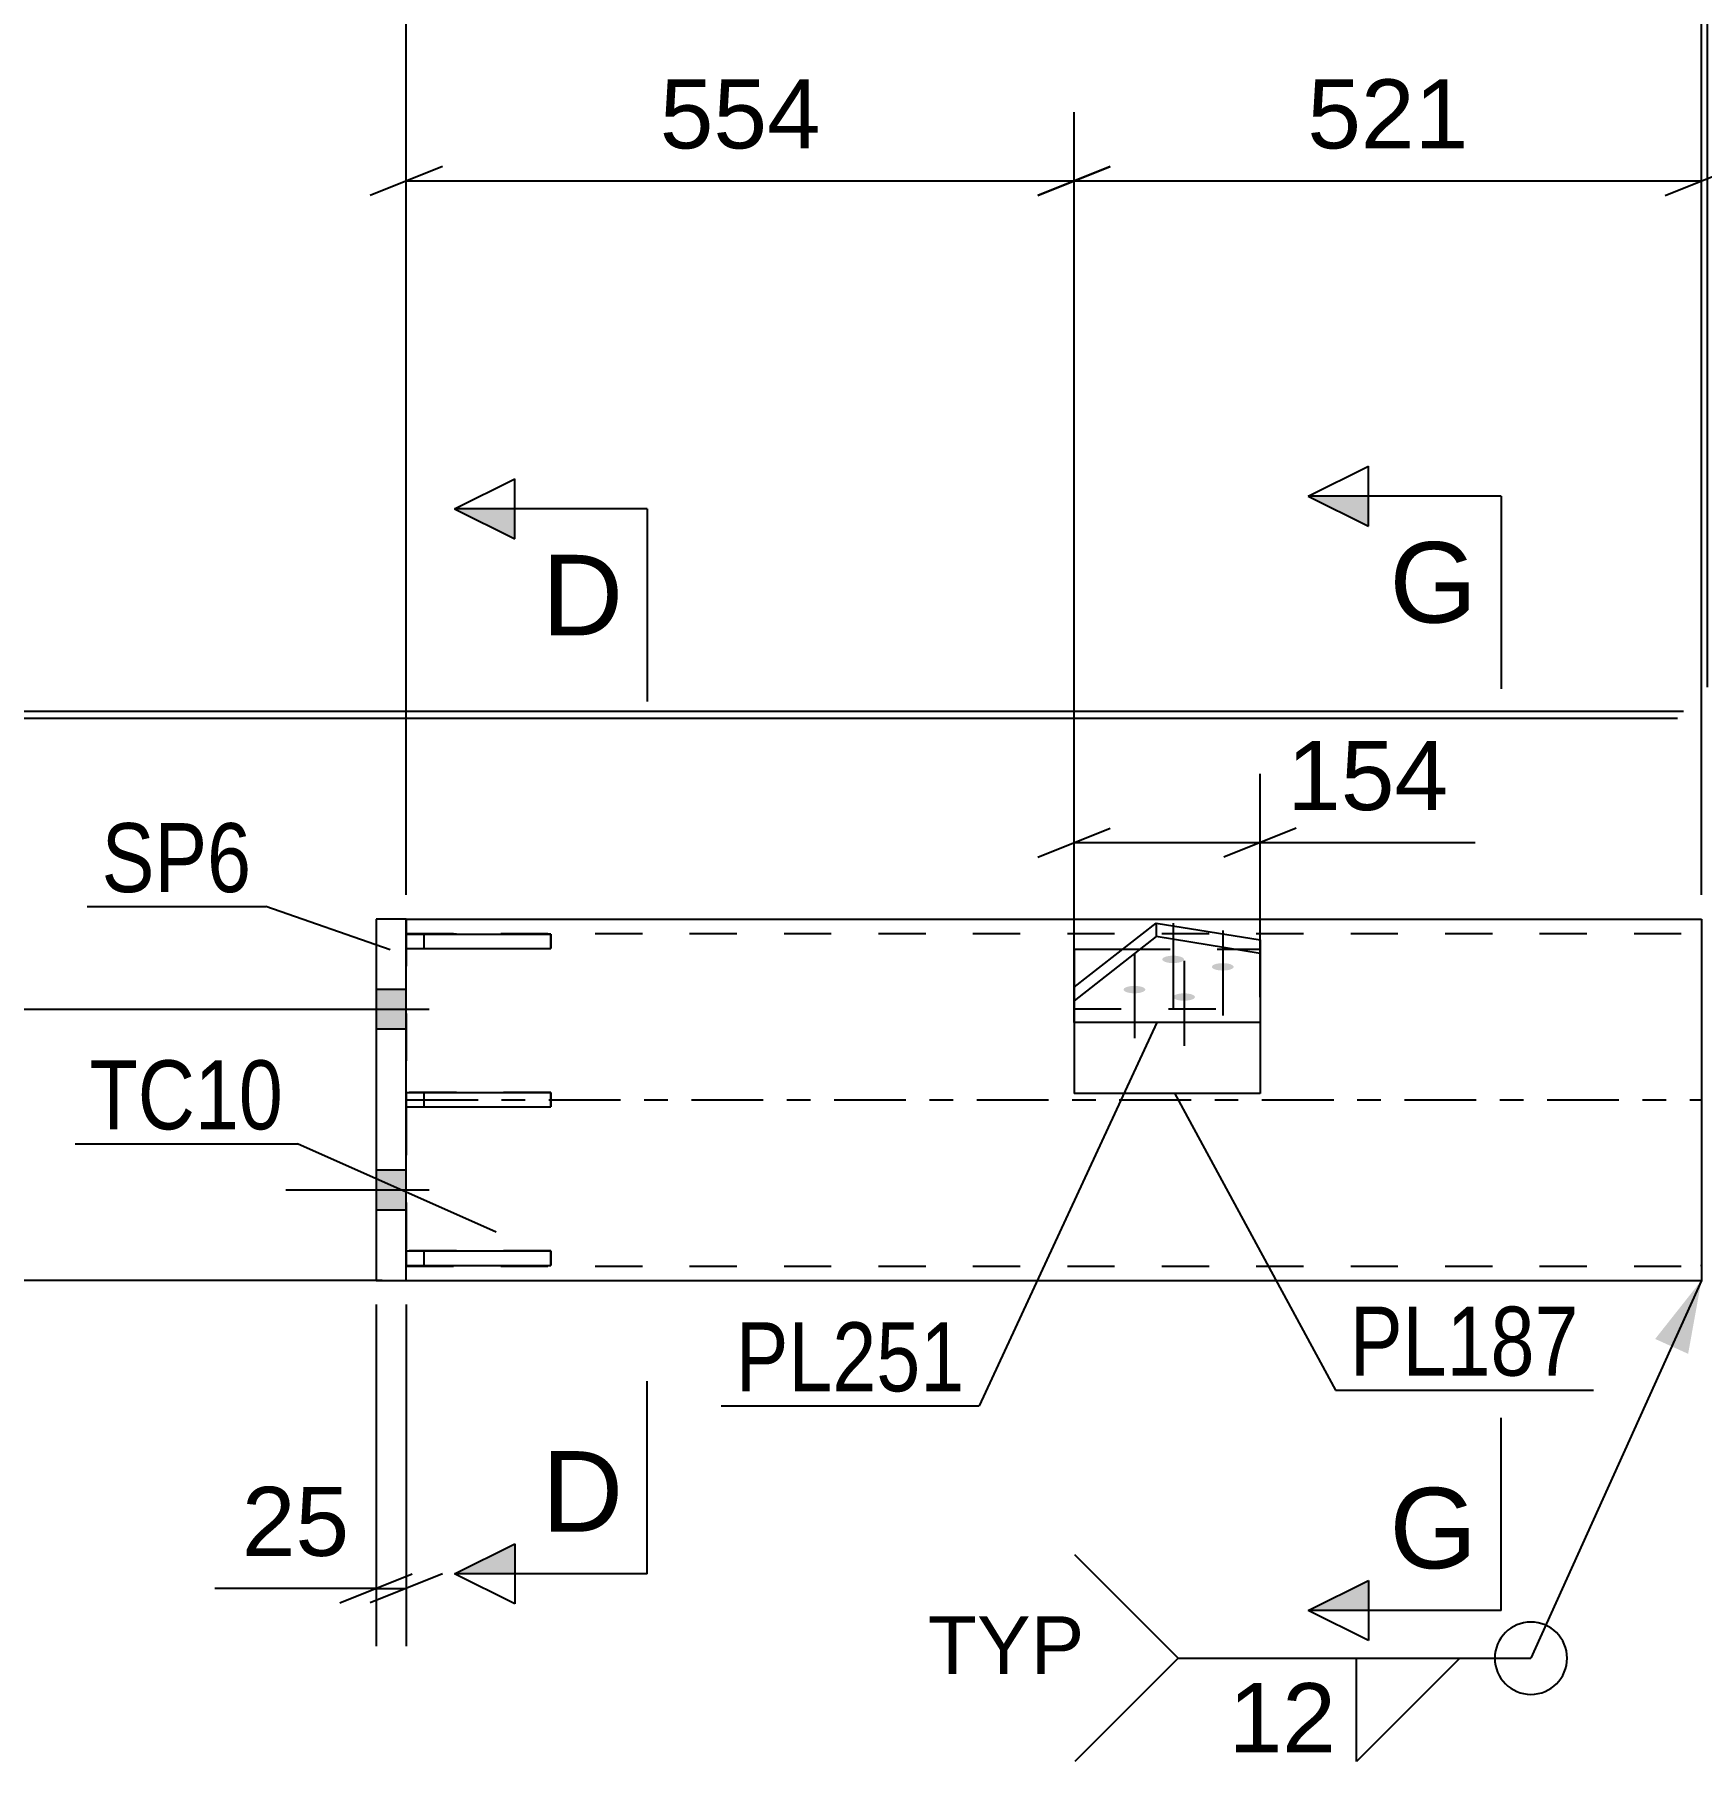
# Model space of a CAD drawing. Header units: millimetres. Extents: x 0 to 841, y 0 to 594.
# Drawn here: x 62 to 131.2, y 483.3 to 555 of the extents above; entities that cross this region are included whole.
import ezdxf

# ---------------------------------------------------------------- set-up
doc = ezdxf.new("R2010")
doc.units = ezdxf.units.MM
doc.linetypes.add('DXK_LINE_DOT2', pattern=[3.9198, 1.9599, -1.9599])
doc.linetypes.add('DXK_LINE_DOT3', pattern=[5.9187, 2.979, -0.9799, 0.9799, -0.9799])
doc.styles.add('Arial', font='ARIAL.TTF', dxfattribs={"height": 0.2})
doc.styles.add('Arial Narrow', font='ARIALN.TTF', dxfattribs={"height": 0.2})

# ---------------------------------------------------------------- blocks, each defined once
blk = doc.blocks.new('Part-284856987-2573 - 2568')
at = {"color": 7, "linetype": 'DXK_LINE_DOT2'}
for p, q in [((83.434, 517.651), (77.434, 517.651)), ((77.434, 517.651), (77.434, 517.051)), ((78.184, 517.051), (78.184, 517.651)), ((83.434, 517.051), (83.434, 517.651)), ((77.434, 517.051), (83.434, 517.051))]:
    blk.add_line(p, q, dxfattribs=at)
blk = doc.blocks.new('Part-284856987-2590 - 2568')
at = {"color": 2, "linetype": 'Continuous'}
for p, q in [((77.434, 518.275), (131.184, 518.275)), ((131.184, 518.275), (131.184, 517.075)), ((131.184, 517.075), (131.184, 503.275)), ((77.434, 503.275), (131.184, 503.275))]:
    blk.add_line(p, q, dxfattribs=at)
at = {"color": 7, "linetype": 'DXK_LINE_DOT2'}
for p, q in [((77.434, 518.275), (77.434, 503.275)), ((77.434, 517.675), (131.184, 517.675)), ((131.184, 518.184), (131.184, 517.075)), ((131.184, 503.875), (131.184, 503.921)), ((77.434, 503.875), (131.184, 503.875))]:
    blk.add_line(p, q, dxfattribs=at)
at = {"color": 7, "linetype": 'DXK_LINE_DOT3'}
blk.add_line((77.434, 510.775), (131.184, 510.775), dxfattribs=at)
blk = doc.blocks.new('Part-284856987-2600 - 2568')
at = {"color": 2, "linetype": 'Continuous'}
for p, q in [((76.184, 518.275), (76.184, 503.275)), ((77.434, 518.275), (76.184, 518.275)), ((77.434, 503.275), (77.434, 518.275)), ((76.184, 503.275), (77.434, 503.275))]:
    blk.add_line(p, q, dxfattribs=at)
blk = doc.blocks.new('Part-284856987-2679 - 2568')
at = {"color": 7, "linetype": 'DXK_LINE_DOT2'}
for p, q in [((83.434, 504.501), (77.434, 504.501)), ((77.434, 504.501), (77.434, 503.901)), ((77.434, 503.901), (83.434, 503.901)), ((78.184, 503.901), (78.184, 504.501)), ((83.434, 503.901), (83.434, 504.501))]:
    blk.add_line(p, q, dxfattribs=at)
blk = doc.blocks.new('Part-284856987-2680 - 2568')
at = {"color": 7, "linetype": 'DXK_LINE_DOT2'}
for p, q in [((83.434, 511.076), (77.434, 511.076)), ((77.434, 511.076), (77.434, 510.476)), ((78.184, 510.476), (78.184, 511.076)), ((83.434, 510.476), (83.434, 511.076)), ((77.434, 510.476), (83.434, 510.476))]:
    blk.add_line(p, q, dxfattribs=at)
blk = doc.blocks.new('Part-284856987-2673 - 2568')
at = {"color": 2, "linetype": 'Continuous'}
for p, q in [((77.434, 511.076), (83.434, 511.076)), ((77.434, 511.076), (77.434, 510.476)), ((83.434, 511.076), (83.434, 510.476)), ((77.434, 510.476), (83.434, 510.476))]:
    blk.add_line(p, q, dxfattribs=at)
at = {"color": 7, "linetype": 'DXK_LINE_DOT2'}
blk.add_line((78.184, 510.476), (78.184, 511.076), dxfattribs=at)
blk = doc.blocks.new('Bolt-284856987-2743 - 2568')
at = {"linetype": 'Continuous'}
for points in [[(109.26, 516.756), (109.354, 516.752), (109.443, 516.742), (109.524, 516.726), (109.594, 516.705), (109.65, 516.679), (109.688, 516.649), (109.708, 516.618), (109.708, 516.586), (109.688, 516.554), (109.65, 516.525), (109.594, 516.499), (109.524, 516.477), (109.443, 516.461), (109.354, 516.451), (109.26, 516.448), (109.166, 516.451), (109.077, 516.461), (108.995, 516.477), (108.926, 516.499), (108.87, 516.525), (108.832, 516.554), (108.812, 516.586), (108.812, 516.618), (108.832, 516.649), (108.87, 516.679), (108.926, 516.705), (108.995, 516.726), (109.077, 516.742), (109.166, 516.752)], [(111.321, 516.447), (111.414, 516.443), (111.504, 516.433), (111.585, 516.417), (111.655, 516.396), (111.71, 516.37), (111.749, 516.34), (111.768, 516.309), (111.768, 516.277), (111.749, 516.245), (111.71, 516.216), (111.655, 516.19), (111.585, 516.168), (111.504, 516.152), (111.414, 516.142), (111.321, 516.139), (111.227, 516.142), (111.138, 516.152), (111.056, 516.168), (110.986, 516.19), (110.931, 516.216), (110.893, 516.245), (110.873, 516.277), (110.873, 516.309), (110.893, 516.34), (110.931, 516.37), (110.986, 516.396), (111.056, 516.417), (111.138, 516.433), (111.227, 516.443)], [(107.654, 515.503), (107.747, 515.499), (107.837, 515.489), (107.918, 515.473), (107.988, 515.452), (108.043, 515.426), (108.082, 515.396), (108.101, 515.365), (108.101, 515.333), (108.082, 515.301), (108.043, 515.272), (107.988, 515.246), (107.918, 515.224), (107.837, 515.208), (107.747, 515.198), (107.654, 515.195), (107.56, 515.198), (107.471, 515.208), (107.389, 515.224), (107.319, 515.246), (107.264, 515.272), (107.226, 515.301), (107.206, 515.333), (107.206, 515.365), (107.226, 515.396), (107.264, 515.426), (107.319, 515.452), (107.389, 515.473), (107.471, 515.489), (107.56, 515.499)], [(109.714, 515.193), (109.808, 515.19), (109.897, 515.18), (109.979, 515.164), (110.049, 515.143), (110.104, 515.117), (110.142, 515.087), (110.162, 515.056), (110.162, 515.023), (110.142, 514.992), (110.104, 514.963), (110.049, 514.937), (109.979, 514.915), (109.897, 514.899), (109.808, 514.889), (109.714, 514.886), (109.621, 514.889), (109.531, 514.899), (109.45, 514.915), (109.38, 514.937), (109.324, 514.963), (109.286, 514.992), (109.267, 515.023), (109.267, 515.056), (109.286, 515.087), (109.324, 515.117), (109.38, 515.143), (109.45, 515.164), (109.531, 515.18), (109.621, 515.19)]]:
    blk.add_hatch(color=1, dxfattribs=at).paths.add_polyline_path(points)
at = {"color": 1, "linetype": 'Continuous'}
for p, q in [((109.26, 518.105), (109.26, 514.581)), ((111.321, 517.796), (111.321, 514.272)), ((107.654, 516.852), (107.654, 513.328)), ((109.714, 516.543), (109.714, 513.019))]:
    blk.add_line(p, q, dxfattribs=at)
blk = doc.blocks.new('Bolt-284856987-2747 - 2568')
at = {"linetype": 'Continuous'}
for points in [[(76.184, 515.35), (76.184, 513.7), (77.434, 513.7), (77.434, 515.35)], [(76.184, 515.35), (76.184, 513.7), (77.434, 513.7), (77.434, 515.35)], [(76.184, 507.85), (76.184, 506.2), (77.434, 506.2), (77.434, 507.85)], [(76.184, 507.85), (76.184, 506.2), (77.434, 506.2), (77.434, 507.85)]]:
    blk.add_hatch(color=1, dxfattribs=at).paths.add_polyline_path(points)
at = {"color": 1, "linetype": 'Continuous'}
for p, q in [((77.434, 515.35), (76.184, 515.35)), ((77.434, 515.35), (76.184, 515.35)), ((78.384, 514.525), (72.434, 514.525)), ((78.384, 514.525), (72.434, 514.525)), ((77.434, 513.7), (76.184, 513.7)), ((77.434, 513.7), (76.184, 513.7)), ((77.434, 507.85), (76.184, 507.85)), ((77.434, 507.85), (76.184, 507.85)), ((78.384, 507.025), (72.434, 507.025)), ((78.384, 507.025), (72.434, 507.025)), ((77.434, 506.2), (76.184, 506.2)), ((77.434, 506.2), (76.184, 506.2))]:
    blk.add_line(p, q, dxfattribs=at)
blk = doc.blocks.new('Part-284856987-2754 - 2568')
at = {"color": 2, "linetype": 'Continuous'}
for p, q in [((105.147, 515.448), (108.561, 518.111)), ((108.561, 517.547), (105.147, 514.884)), ((108.561, 518.111), (112.868, 517.414)), ((108.561, 518.111), (108.561, 517.547)), ((112.868, 516.851), (108.561, 517.547)), ((112.868, 517.414), (112.868, 513.982)), ((105.147, 513.982), (105.147, 515.448)), ((112.868, 513.982), (105.147, 513.982))]:
    blk.add_line(p, q, dxfattribs=at)
at = {"color": 7, "linetype": 'DXK_LINE_DOT2'}
blk.add_line((105.147, 514.546), (112.868, 514.546), dxfattribs=at)
blk = doc.blocks.new('Part-284856987-2801 - 2568')
at = {"color": 2, "linetype": 'Continuous'}
for p, q in [((77.434, 504.501), (83.434, 504.501)), ((77.434, 504.501), (77.434, 503.901)), ((77.434, 503.901), (83.434, 503.901)), ((83.434, 504.501), (83.434, 503.901))]:
    blk.add_line(p, q, dxfattribs=at)
at = {"color": 7, "linetype": 'DXK_LINE_DOT2'}
blk.add_line((78.184, 503.901), (78.184, 504.501), dxfattribs=at)
blk = doc.blocks.new('Part-284856987-2802 - 2568')
at = {"color": 2, "linetype": 'Continuous'}
for p, q in [((77.434, 517.651), (83.434, 517.651)), ((77.434, 517.651), (77.434, 517.051)), ((83.434, 517.651), (83.434, 517.051)), ((77.434, 517.051), (83.434, 517.051))]:
    blk.add_line(p, q, dxfattribs=at)
at = {"color": 7, "linetype": 'DXK_LINE_DOT2'}
blk.add_line((78.184, 517.051), (78.184, 517.651), dxfattribs=at)
blk = doc.blocks.new('Part-284856987-2811 - 2568')
at = {"color": 2, "linetype": 'Continuous'}
for p, q in [((105.147, 517.03), (107.175, 517.03)), ((105.147, 517.03), (105.147, 515.448)), ((105.147, 513.982), (105.147, 511.03)), ((112.868, 513.982), (112.868, 511.03)), ((112.868, 511.03), (105.147, 511.03))]:
    blk.add_line(p, q, dxfattribs=at)
at = {"color": 7, "linetype": 'DXK_LINE_DOT2'}
for p, q in [((107.175, 517.03), (112.868, 517.03)), ((112.868, 517.03), (112.868, 513.982)), ((105.147, 515.448), (105.147, 513.982))]:
    blk.add_line(p, q, dxfattribs=at)
blk = doc.blocks.new('StraightDimension-284856987-2828 - 2568')
at = {"color": 7, "linetype": 'Continuous'}
for p, q in [((77.434, 519.275), (77.434, 551.761)), ((105.147, 515.03), (105.147, 551.761)), ((78.934, 549.511), (75.934, 548.311)), ((103.647, 548.311), (106.647, 549.511)), ((77.434, 548.911), (105.147, 548.911))]:
    blk.add_line(p, q, dxfattribs=at)
at = {"color": 0}
blk.add_wipeout([(95.226, 549.661), (95.226, 553.861), (87.355, 553.861), (87.355, 549.661)], dxfattribs=at)
at = {"color": 3, "style": 'Arial'}
blk.add_text('554', height=2.8652, dxfattribs=at).set_placement((87.955, 550.261))
blk = doc.blocks.new('StraightDimension-284856987-2856 - 2568')
at = {"color": 7, "linetype": 'Continuous'}
for p, q in [((131.184, 519.275), (131.184, 579.975)), ((181.184, 519.275), (181.184, 579.975)), ((132.684, 577.725), (129.684, 576.525)), ((179.684, 576.525), (182.684, 577.725)), ((131.184, 577.125), (181.184, 577.125))]:
    blk.add_line(p, q, dxfattribs=at)
at = {"color": 0}
blk.add_wipeout([(161.231, 577.875), (161.231, 582.075), (151.136, 582.075), (151.136, 577.875)], dxfattribs=at)
at = {"color": 3, "style": 'Arial'}
blk.add_text('1000', height=2.8652, dxfattribs=at).set_placement((151.736, 578.475))
blk = doc.blocks.new('StraightDimension-284856987-2827 - 2568')
at = {"color": 7, "linetype": 'Continuous'}
for p, q in [((105.147, 515.03), (105.147, 551.761)), ((131.184, 519.275), (131.184, 551.761)), ((106.647, 549.511), (103.647, 548.311)), ((129.684, 548.311), (132.684, 549.511)), ((105.147, 548.911), (131.184, 548.911))]:
    blk.add_line(p, q, dxfattribs=at)
at = {"color": 0}
blk.add_wipeout([(122.101, 549.661), (122.101, 553.861), (114.23, 553.861), (114.23, 549.661)], dxfattribs=at)
at = {"color": 3, "style": 'Arial'}
blk.add_text('521', height=2.8652, dxfattribs=at).set_placement((114.83, 550.261))
blk = doc.blocks.new('StraightDimension-284856987-2850 - 2568')
at = {"color": 7, "linetype": 'Continuous'}
for p, q in [((77.434, 519.275), (77.434, 579.975)), ((131.184, 519.275), (131.184, 579.975)), ((78.934, 577.725), (75.934, 576.525)), ((129.684, 576.525), (132.684, 577.725)), ((77.434, 577.125), (131.184, 577.125))]:
    blk.add_line(p, q, dxfattribs=at)
at = {"color": 0}
blk.add_wipeout([(109.356, 577.875), (109.356, 582.075), (99.261, 582.075), (99.261, 577.875)], dxfattribs=at)
at = {"color": 3, "style": 'Arial'}
blk.add_text('1075', height=2.8652, dxfattribs=at).set_placement((99.861, 578.475))
blk = doc.blocks.new('StraightDimension-284856987-2871 - 2568')
at = {"color": 7, "linetype": 'Continuous'}
blk.add_line((76.434, 503.275), (27.304, 503.275), dxfattribs=at)
blk = doc.blocks.new('StraightDimension-284856987-2895 - 2568')
at = {"color": 7, "linetype": 'Continuous'}
for p, q in [((43.622, 516.025), (44.822, 513.025)), ((72.684, 514.525), (27.304, 514.525)), ((44.222, 503.275), (44.222, 514.525)), ((44.822, 501.775), (43.622, 504.775)), ((76.434, 503.275), (27.304, 503.275))]:
    blk.add_line(p, q, dxfattribs=at)
at = {"color": 0, "linetype": 'Continuous'}
blk.add_wipeout([(39.022, 515.125), (39.022, 519.325), (26.704, 519.325), (26.704, 515.125)], dxfattribs=at)
at = {"color": 3, "linetype": 'Continuous', "style": 'Arial'}
blk.add_text('13120', height=2.8652, dxfattribs=at).set_placement((27.304, 515.725))
at = {"color": 0}
blk.add_wipeout([(43.472, 512.836), (39.272, 512.836), (39.272, 504.965), (43.472, 504.965)], dxfattribs=at)
at = {"color": 3, "style": 'Arial'}
blk.add_text('225', height=2.8652, rotation=90.00021, dxfattribs=at).set_placement((42.872, 505.565))
blk = doc.blocks.new('StraightDimension-284856987-2902 - 2568')
at = {"color": 7, "linetype": 'Continuous'}
for p, q in [((43.622, 528.094), (44.822, 525.094)), ((130.19, 526.594), (31.804, 526.594)), ((44.222, 514.525), (44.222, 526.594)), ((44.822, 513.025), (43.622, 516.025)), ((72.684, 514.525), (27.304, 514.525))]:
    blk.add_line(p, q, dxfattribs=at)
at = {"color": 0}
blk.add_wipeout([(43.472, 524.495), (39.272, 524.495), (39.272, 516.624), (43.472, 516.624)], dxfattribs=at)
at = {"color": 3, "style": 'Arial'}
blk.add_text('241', height=2.8652, rotation=90.00021, dxfattribs=at).set_placement((42.872, 517.224))
at = {"color": 0, "linetype": 'Continuous'}
blk.add_wipeout([(43.522, 527.194), (43.522, 531.394), (31.204, 531.394), (31.204, 527.194)], dxfattribs=at)
at = {"color": 3, "linetype": 'Continuous', "style": 'Arial'}
blk.add_text('13362', height=2.8652, dxfattribs=at).set_placement((31.804, 527.794))
blk = doc.blocks.new('StraightDimension-284856987-2933 - 2568')
at = {"color": 7, "linetype": 'Continuous'}
for p, q in [((105.147, 516.448), (105.147, 524.298)), ((112.868, 515.03), (112.868, 524.298)), ((103.647, 520.848), (106.647, 522.048)), ((114.368, 522.048), (111.368, 520.848)), ((105.147, 521.448), (112.868, 521.448)), ((112.868, 521.448), (121.789, 521.448)), ((112.868, 521.448), (121.789, 521.448))]:
    blk.add_line(p, q, dxfattribs=at)
at = {"color": 0}
blk.add_wipeout([(121.264, 522.198), (121.264, 526.398), (113.393, 526.398), (113.393, 522.198)], dxfattribs=at)
at = {"color": 3, "style": 'Arial'}
blk.add_text('154', height=2.8652, dxfattribs=at).set_placement((113.993, 522.798))
blk = doc.blocks.new('StraightDimension-284856987-2938 - 2568')
at = {"color": 7, "linetype": 'Continuous'}
for p, q in [((76.184, 502.275), (76.184, 488.094)), ((77.434, 502.275), (77.434, 488.094)), ((74.684, 489.894), (77.684, 491.094)), ((78.934, 491.094), (75.934, 489.894)), ((76.184, 490.494), (69.486, 490.494)), ((76.184, 490.494), (69.486, 490.494)), ((76.184, 490.494), (77.434, 490.494))]:
    blk.add_line(p, q, dxfattribs=at)
at = {"color": 0}
blk.add_wipeout([(75.659, 491.244), (75.659, 495.444), (70.011, 495.444), (70.011, 491.244)], dxfattribs=at)
at = {"color": 3, "style": 'Arial'}
blk.add_text('25', height=2.8652, dxfattribs=at).set_placement((70.611, 491.844))
blk = doc.blocks.new('StraightDimension-284856987-2947 - 2568')
at = {"color": 7, "linetype": 'Continuous'}
for p, q in [((131.19, 527.594), (131.19, 565.423)), ((131.44, 527.894), (131.44, 565.423)), ((129.69, 561.973), (132.69, 563.173)), ((132.94, 563.173), (129.94, 561.973)), ((131.19, 562.573), (126.717, 562.573)), ((131.19, 562.573), (126.717, 562.573)), ((131.19, 562.573), (131.44, 562.573))]:
    blk.add_line(p, q, dxfattribs=at)
at = {"color": 0}
blk.add_wipeout([(130.665, 563.323), (130.665, 567.523), (127.242, 567.523), (127.242, 563.323)], dxfattribs=at)
at = {"color": 3, "style": 'Arial'}
blk.add_text('5', height=2.865, dxfattribs=at).set_placement((127.842, 563.923))
blk = doc.blocks.new('StraightDimension-284856987-2957 - 2568')
at = {"color": 7, "linetype": 'Continuous'}
for p, q in [((131.44, 527.894), (131.44, 565.423)), ((180.94, 527.894), (180.94, 565.423)), ((132.94, 563.173), (129.94, 561.973)), ((179.44, 561.973), (182.44, 563.173)), ((131.44, 562.573), (180.94, 562.573))]:
    blk.add_line(p, q, dxfattribs=at)
at = {"color": 0}
blk.add_wipeout([(160.126, 563.323), (160.126, 567.523), (152.255, 567.523), (152.255, 563.323)], dxfattribs=at)
at = {"color": 3, "style": 'Arial'}
blk.add_text('990', height=2.8652, dxfattribs=at).set_placement((152.855, 563.923))
blk = doc.blocks.new('StraightDimension-284856987-3070 - 2568')
at = {"color": 7, "linetype": 'Continuous'}
for p, q in [((130.44, 526.894), (20.019, 526.894)), ((130.19, 526.594), (20.019, 526.594))]:
    blk.add_line(p, q, dxfattribs=at)
blk = doc.blocks.new('StraightDimension-284856987-3080 - 2568')
at = {"color": 7, "linetype": 'Continuous'}
blk.add_line((130.19, 526.594), (20.019, 526.594), dxfattribs=at)
blk = doc.blocks.new('Mark-284856987-2586 - 2568')
at = {"color": 30, "linetype": 'Continuous'}
for p in [(63.69, 508.949), (81.166, 505.276)]:
    blk.add_line(p, (72.926, 508.949), dxfattribs=at)
at = {"color": 0}
blk.add_wipeout([(72.326, 509.549), (72.326, 512.549), (64.29, 512.549), (64.29, 509.549)], dxfattribs=at)
blk.add_wipeout([(72.326, 509.549), (72.326, 512.549), (64.29, 512.549), (64.29, 509.549)], dxfattribs=at)
at = {"color": 3, "style": 'Arial Narrow'}
blk.add_text('TC10', height=2.8633, dxfattribs=at).set_placement((64.29, 509.549))
blk = doc.blocks.new('Mark-284856987-2596 - 2568')
at = {"color": 30, "linetype": 'Continuous'}
for p in [(64.194, 518.794), (76.76, 516.992)]:
    blk.add_line(p, (71.605, 518.794), dxfattribs=at)
at = {"color": 0}
blk.add_wipeout([(71.005, 519.394), (71.005, 522.394), (64.794, 522.394), (64.794, 519.394)], dxfattribs=at)
blk.add_wipeout([(71.005, 519.394), (71.005, 522.394), (64.794, 522.394), (64.794, 519.394)], dxfattribs=at)
at = {"color": 3, "style": 'Arial Narrow'}
blk.add_text('SP6', height=2.8633, dxfattribs=at).set_placement((64.794, 519.394))
blk = doc.blocks.new('SectionMark-284856987-11454 - 2568')
at = {"linetype": 'Continuous'}
for points in [[(117.368, 535.83), (117.368, 534.58), (114.868, 535.83)], [(117.368, 490.828), (117.368, 489.578), (114.868, 489.578)]]:
    blk.add_hatch(color=6, dxfattribs=at).paths.add_polyline_path(points)
at = {"color": 6, "linetype": 'Continuous'}
for p, q in [((114.868, 535.83), (117.368, 537.08)), ((117.368, 534.58), (117.368, 537.08)), ((122.868, 535.83), (114.868, 535.83)), ((114.868, 535.83), (117.368, 534.58)), ((122.868, 535.83), (122.868, 527.83)), ((122.868, 489.578), (122.868, 497.578)), ((114.868, 489.578), (117.368, 490.828)), ((117.368, 490.828), (117.368, 488.328)), ((122.868, 489.578), (114.868, 489.578)), ((117.368, 488.328), (114.868, 489.578))]:
    blk.add_line(p, q, dxfattribs=at)
at = {"color": 0, "linetype": 'Continuous'}
for points in [[(121.868, 530.58), (121.868, 534.08), (118.238, 534.08), (118.238, 530.58)], [(121.868, 491.328), (121.868, 494.828), (118.238, 494.828), (118.238, 491.328)]]:
    blk.add_wipeout(points, dxfattribs=at)
at = {"color": 3, "linetype": 'Continuous', "style": 'Arial'}
for p in [(118.238, 530.58), (118.238, 491.328)]:
    blk.add_text('G', height=3.343, dxfattribs=at).set_placement(p)
blk = doc.blocks.new('Mark-284856987-2750 - 2568')
at = {"color": 30, "linetype": 'Continuous'}
for p in [(108.578, 513.982), (90.506, 498.075)]:
    blk.add_line(p, (101.21, 498.075), dxfattribs=at)
at = {"color": 0}
blk.add_wipeout([(100.61, 498.675), (100.61, 501.675), (91.106, 501.675), (91.106, 498.675)], dxfattribs=at)
blk.add_wipeout([(100.61, 498.675), (100.61, 501.675), (91.106, 501.675), (91.106, 498.675)], dxfattribs=at)
at = {"color": 3, "style": 'Arial Narrow'}
blk.add_text('PL251', height=2.8633, dxfattribs=at).set_placement((91.106, 498.675))
blk = doc.blocks.new('Mark-284856987-2807 - 2568')
at = {"color": 30, "linetype": 'Continuous'}
for p, q in [((109.316, 511.051), (115.998, 498.726)), ((115.998, 498.726), (126.701, 498.726))]:
    blk.add_line(p, q, dxfattribs=at)
at = {"color": 0}
blk.add_wipeout([(126.101, 499.326), (126.101, 502.326), (116.598, 502.326), (116.598, 499.326)], dxfattribs=at)
blk.add_wipeout([(126.101, 499.326), (126.101, 502.326), (116.598, 502.326), (116.598, 499.326)], dxfattribs=at)
at = {"color": 3, "style": 'Arial Narrow'}
blk.add_text('PL187', height=2.8633, dxfattribs=at).set_placement((116.598, 499.326))
blk = doc.blocks.new('WeldMark-284856987-3271 - 2568')
at = {"linetype": 'Continuous'}
blk.add_hatch(color=30, dxfattribs=at).paths.add_polyline_path([(129.266, 500.849), (131.184, 503.275), (130.634, 500.232)])
at = {"color": 30, "linetype": 'Continuous'}
for p in [(131.184, 503.275), (109.463, 487.598)]:
    blk.add_line(p, (124.11, 487.598), dxfattribs=at)
at = {"color": 3, "linetype": 'Continuous'}
for p, q in [((109.463, 487.598), (105.177, 491.884)), ((109.463, 487.598), (105.177, 483.312)), ((116.868, 487.598), (121.153, 487.598)), ((121.153, 487.598), (116.868, 483.312)), ((116.868, 483.312), (116.868, 487.598))]:
    blk.add_line(p, q, dxfattribs=at)
for start, end in [(90, 270), (270, 90)]:
    blk.add_arc((124.11, 487.598), 1.5, start, end, dxfattribs=at)
at = {"color": 0}
blk.add_wipeout([(116.21, 483.498), (116.21, 486.898), (111.363, 486.898), (111.363, 483.498)], dxfattribs=at)
at = {"color": 3, "style": 'Arial'}
blk.add_text('12', height=2.8652, dxfattribs=at).set_placement((111.563, 483.698))
at = {"color": 0, "linetype": 'Continuous'}
blk.add_wipeout([(105.563, 486.948), (105.563, 489.448), (99.084, 489.448), (99.084, 486.948)], dxfattribs=at)
blk.add_wipeout([(105.563, 486.948), (105.563, 489.448), (99.084, 489.448), (99.084, 486.948)], dxfattribs=at)
at = {"color": 3, "linetype": 'Continuous', "style": 'Arial'}
blk.add_text('TYP', height=2.3877, dxfattribs=at).set_placement((99.084, 486.948))
blk = doc.blocks.new('SectionMark-284856987-10993 - 2568')
at = {"linetype": 'Continuous'}
for points in [[(81.934, 535.301), (81.934, 534.051), (79.434, 535.301)], [(81.934, 492.351), (81.934, 491.101), (79.434, 491.101)]]:
    blk.add_hatch(color=6, dxfattribs=at).paths.add_polyline_path(points)
at = {"color": 6, "linetype": 'Continuous'}
for p, q in [((79.434, 535.301), (81.934, 536.551)), ((81.934, 534.051), (81.934, 536.551)), ((87.434, 535.301), (79.434, 535.301)), ((79.434, 535.301), (81.934, 534.051)), ((87.434, 535.301), (87.434, 527.301)), ((87.434, 491.101), (87.434, 499.101)), ((79.434, 491.101), (81.934, 492.351)), ((81.934, 492.351), (81.934, 489.851)), ((87.434, 491.101), (79.434, 491.101)), ((81.934, 489.851), (79.434, 491.101))]:
    blk.add_line(p, q, dxfattribs=at)
at = {"color": 0, "linetype": 'Continuous'}
for points in [[(86.434, 530.051), (86.434, 533.551), (83.063, 533.551), (83.063, 530.051)], [(86.434, 492.851), (86.434, 496.351), (83.063, 496.351), (83.063, 492.851)]]:
    blk.add_wipeout(points, dxfattribs=at)
at = {"color": 3, "linetype": 'Continuous', "style": 'Arial'}
for p in [(83.063, 530.051), (83.063, 492.851)]:
    blk.add_text('D', height=3.343, dxfattribs=at).set_placement(p)

msp = doc.modelspace()

# ---------------------------------------------------------------- block references
for name in ['StraightDimension-284856987-2856 - 2568', 'Part-284856987-2600 - 2568', 'Part-284856987-2590 - 2568', 'Part-284856987-2573 - 2568', 'Part-284856987-2802 - 2568', 'Part-284856987-2754 - 2568', 'Bolt-284856987-2743 - 2568', 'Part-284856987-2811 - 2568', 'Bolt-284856987-2747 - 2568', 'Part-284856987-2680 - 2568', 'Part-284856987-2673 - 2568', 'Part-284856987-2679 - 2568', 'Part-284856987-2801 - 2568']:
    msp.add_blockref(name, (0, 0))

# ---------------------------------------------------------------- next in the draw order: block references
for name in ['StraightDimension-284856987-2828 - 2568', 'StraightDimension-284856987-2871 - 2568']:
    msp.add_blockref(name, (0, 0))

# ---------------------------------------------------------------- next in the draw order: block references
msp.add_blockref('StraightDimension-284856987-2827 - 2568', (0, 0))

# ---------------------------------------------------------------- next in the draw order: block references
msp.add_blockref('StraightDimension-284856987-2850 - 2568', (0, 0))

# ---------------------------------------------------------------- next in the draw order: block references
msp.add_blockref('StraightDimension-284856987-2895 - 2568', (0, 0))

# ---------------------------------------------------------------- next in the draw order: block references
for name in ['StraightDimension-284856987-2902 - 2568', 'StraightDimension-284856987-2938 - 2568']:
    msp.add_blockref(name, (0, 0))

# ---------------------------------------------------------------- next in the draw order: block references
for name in ['StraightDimension-284856987-2947 - 2568', 'StraightDimension-284856987-2933 - 2568']:
    msp.add_blockref(name, (0, 0))

# ---------------------------------------------------------------- next in the draw order: block references
msp.add_blockref('StraightDimension-284856987-2957 - 2568', (0, 0))

# ---------------------------------------------------------------- next in the draw order: block references
msp.add_blockref('StraightDimension-284856987-3070 - 2568', (0, 0))

# ---------------------------------------------------------------- next in the draw order: block references
msp.add_blockref('StraightDimension-284856987-3080 - 2568', (0, 0))

# ---------------------------------------------------------------- next in the draw order: block references
for name in ['SectionMark-284856987-11454 - 2568', 'Mark-284856987-2596 - 2568', 'Mark-284856987-2750 - 2568', 'Mark-284856987-2586 - 2568']:
    msp.add_blockref(name, (0, 0))

# ---------------------------------------------------------------- next in the draw order: block references
for name in ['SectionMark-284856987-10993 - 2568', 'Mark-284856987-2807 - 2568']:
    msp.add_blockref(name, (0, 0))

# ---------------------------------------------------------------- next in the draw order: block references
msp.add_blockref('WeldMark-284856987-3271 - 2568', (0, 0))

doc.saveas('drawing.dxf')
